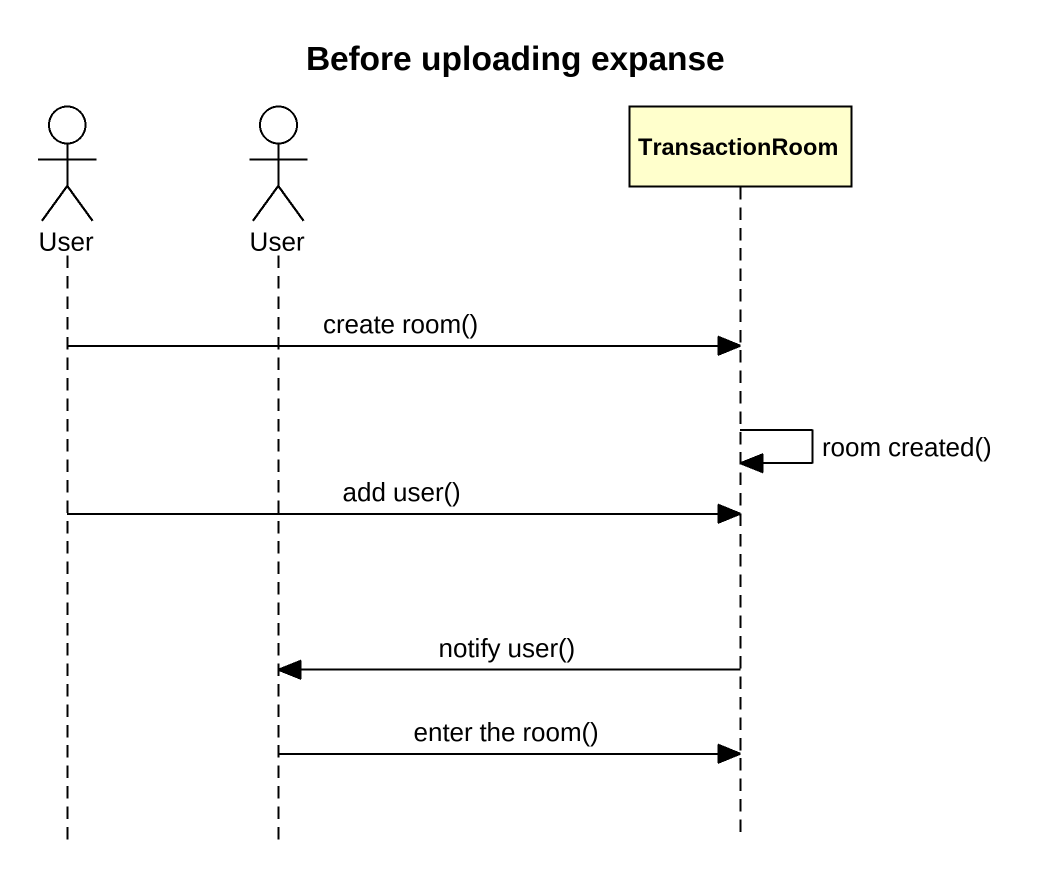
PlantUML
@startuml
title Before uploading expanse
hide footbox
actor User
actor "User" as User_2
participant TransactionRoom

User -> TransactionRoom : create room()
TransactionRoom -> TransactionRoom : room created()
User -> TransactionRoom : add user()
TransactionRoom -> User_2 : notify user()
User_2 -> TransactionRoom : enter the room()
@enduml
